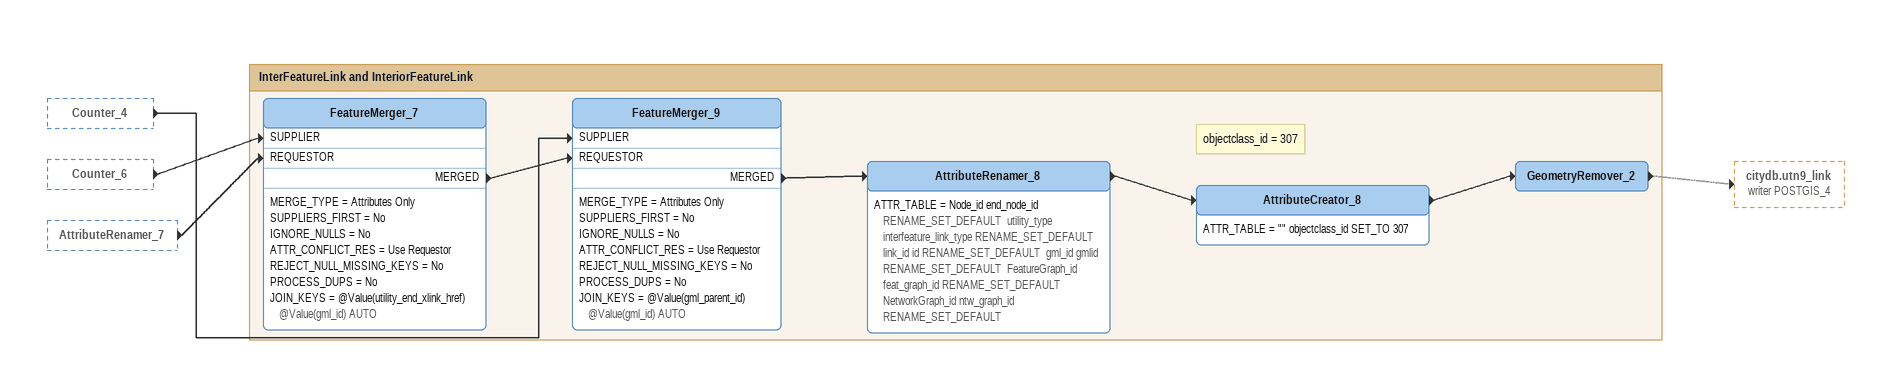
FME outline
Counter_4 [outside]
    -> FeatureMerger_9 [SUPPLIER]
Counter_6 [outside]
    -> FeatureMerger_7 [SUPPLIER]
AttributeRenamer_7 [outside]
    -> FeatureMerger_7 [REQUESTOR]

Bookmark: InterFeatureLink and InteriorFeatureLink
FeatureMerger_7
    MERGE_TYPE = Attributes Only
    SUPPLIERS_FIRST = No
    IGNORE_NULLS = No
    ATTR_CONFLICT_RES = Use Requestor
    REJECT_NULL_MISSING_KEYS = No
    PROCESS_DUPS = No
    JOIN_KEYS = @Value(utility_end_xlink_href) @Value(gml_id) AUTO
    MERGED -> FeatureMerger_9 [REQUESTOR]
FeatureMerger_9
    MERGE_TYPE = Attributes Only
    SUPPLIERS_FIRST = No
    IGNORE_NULLS = No
    ATTR_CONFLICT_RES = Use Requestor
    REJECT_NULL_MISSING_KEYS = No
    PROCESS_DUPS = No
    JOIN_KEYS = @Value(gml_parent_id) @Value(gml_id) AUTO
    MERGED -> AttributeRenamer_8
AttributeRenamer_8
    ATTR_TABLE = Node_id end_node_id RENAME_SET_DEFAULT  utility_type interfeature_link_type RENAME_SET_DEFAULT  link_id id RENAME_SET_DEFAULT  gml_id gmlid RENAME_SET_DEFAULT  FeatureGraph_id feat_graph_id RENAME_SET_DEFAULT  NetworkGraph_id ntw_graph_id RENAME_SET_DEFAULT
    -> AttributeCreator_8
Note: objectclass_id = 307
AttributeCreator_8
    ATTR_TABLE = "" objectclass_id SET_TO 307
    -> GeometryRemover_2
GeometryRemover_2
    -> citydb.utn9_link (writer POSTGIS_4) [off]
